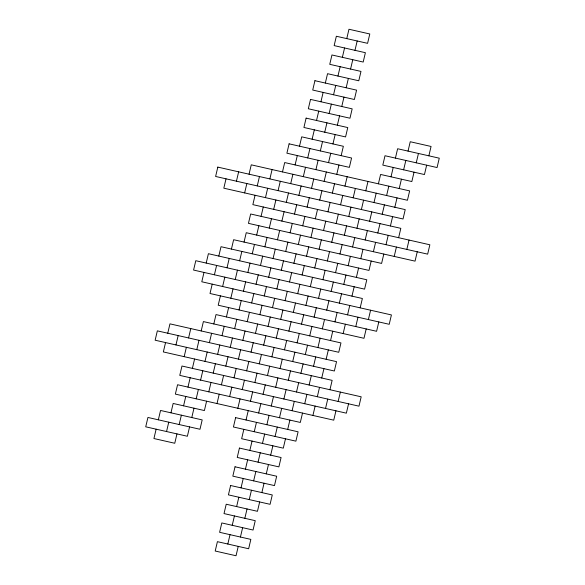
<?xml version="1.0" encoding="UTF-8"?>
<svg xmlns="http://www.w3.org/2000/svg" width="585" height="585" viewBox="0 0 585 585"><rect width="100%" height="100%" fill="white"/><g stroke="black" fill="none" stroke-linecap="round" stroke-linejoin="round"><path stroke-width="0.88" d="M165.555 342.576L163.347 351.936L361.179 396.813L358.978 406.173L181.972 366.02L179.77 375.38L346.357 413.171L348.565 403.811M167.756 333.216L169.957 323.856L336.55 361.647L334.349 371.007L157.343 330.854L155.142 340.214L332.141 380.367L329.94 389.727M156.136 429.178L153.935 438.538L174.761 443.262L176.962 433.902M158.345 419.818L160.546 410.458L202.191 419.906L199.99 429.266L147.932 417.456L145.724 426.816L187.375 436.264L189.577 426.904M175.961 344.938L178.169 335.578M166.549 431.54L168.751 422.18M170.959 412.82L173.16 403.46L204.399 410.546L206.6 401.186M184.173 356.66L186.374 347.3M188.582 337.94L190.783 328.58M203.997 272.427L201.796 281.78L389.215 324.295L391.416 314.935L193.584 270.065L195.785 260.705L362.378 298.496L360.177 307.849M206.198 263.067L208.406 253.707L364.587 289.136L366.788 279.776L221.02 246.709L218.812 256.069M226.022 178.827L223.821 188.187L400.827 228.34L398.626 237.7M179.164 424.542L181.372 415.182M183.573 405.822L185.774 396.462M187.975 387.102L190.176 377.742M192.385 368.382L194.586 359.022M196.787 349.662L198.988 340.302M201.196 330.942L203.397 321.582L338.752 352.287L340.953 342.927L216.011 314.584L213.81 323.944M212.209 284.142L210.008 293.502L376.594 331.293L378.802 321.933M214.41 274.789L216.611 265.429M236.435 181.189L238.643 171.829M191.778 417.544L193.986 408.184M196.187 398.824L198.388 389.464M200.589 380.104L202.798 370.744M204.999 361.384L207.2 352.024M209.401 342.664L211.602 333.304M220.413 295.864L218.212 305.224L363.98 338.291L366.188 328.931M222.622 286.504L224.823 277.151M227.024 267.791L229.225 258.431M231.433 249.071L233.634 239.711L368.989 270.416L371.19 261.056M244.647 192.911L246.848 183.551M249.049 174.191L251.257 164.831L407.438 200.26L409.639 190.9L284.69 162.557L282.489 171.917M208.801 391.826L211.002 382.466M213.203 373.106L215.412 363.746M217.613 354.386L219.814 345.026M222.015 335.666L224.223 326.306M226.424 316.946L228.625 307.586M230.826 298.226L233.027 288.866M235.236 279.513L237.437 270.153M239.638 260.793L241.839 251.433M244.047 242.073L246.248 232.713L381.603 263.418L383.804 254.058M255.06 195.273L252.859 204.633L429.858 244.786L427.657 254.146L250.651 213.993L248.449 223.353L415.043 261.144L417.244 251.784M257.261 185.913L259.462 176.553M217.013 403.548L219.214 394.188M221.415 384.828L223.616 375.468M225.825 366.108L228.026 356.748M230.227 347.388L232.428 338.028M234.629 328.668L236.837 319.308M239.038 309.948L241.239 300.588M243.44 291.228L245.649 281.875M247.85 272.515L250.051 263.155M252.252 253.795L254.46 244.435M256.661 235.075L258.863 225.715M261.064 216.355L263.265 206.995M265.473 197.635L267.674 188.275M269.875 178.915L272.076 169.555M229.627 396.55L231.828 387.19M234.029 377.83L236.23 368.47M238.439 359.11L240.64 349.75M242.841 340.39L245.042 331.03M247.25 321.67L249.451 312.31M251.652 302.95L253.853 293.59M256.055 284.237L258.263 274.877M260.464 265.517L262.665 256.157M264.866 246.797L267.074 237.437M269.275 228.077L271.477 218.717M273.678 209.357L275.886 199.997M278.087 190.637L280.288 181.277M237.832 408.272L240.04 398.911M242.241 389.551L244.442 380.191M246.643 370.832L248.844 361.471M251.053 352.111L253.254 342.752M255.455 333.392L257.656 324.031M259.864 314.671L262.065 305.311M264.266 295.952L266.467 286.599M268.676 277.239L270.877 267.879M273.078 258.519L275.279 249.159M277.48 239.799L279.688 230.439M281.89 221.079L284.091 211.719M286.292 202.359L288.5 192.999M290.701 183.639L292.902 174.279M295.103 164.919L297.312 155.559M299.513 146.199L301.714 136.839L343.358 146.287L341.157 155.647M243.843 429.353L241.642 438.713L283.286 448.161L285.487 438.801M246.044 419.993L248.245 410.633M250.446 401.273L252.654 391.913M254.855 382.553L257.056 373.193M259.257 363.833L261.466 354.473M263.667 345.113L265.868 335.753M268.069 326.393L270.277 317.033M272.478 307.673L274.679 298.313M276.88 288.961L279.082 279.601M281.29 270.241L283.491 260.881M285.692 251.521L287.893 242.161M290.101 232.801L292.303 223.441M294.504 214.081L296.705 204.721M298.906 195.361L301.114 186.001M303.315 176.641L305.516 167.281M307.717 157.921L309.926 148.561M312.127 139.201L314.328 129.841M316.529 120.481L318.737 111.128M320.938 101.768L323.139 92.408M325.34 83.048L327.541 73.688L358.78 80.774L360.982 71.414L329.75 64.328L331.951 54.968L363.19 62.054L365.391 52.694L334.152 45.608L336.353 36.248L367.592 43.334L369.793 33.974L348.967 29.25L346.766 38.61M227.821 544.028L230.022 534.668M232.223 525.308L234.431 515.948M236.632 506.588L238.834 497.228M241.035 487.868L243.236 478.508M245.444 469.148L247.645 459.795M249.846 450.435L252.047 441.075M254.256 431.715L256.457 422.355M258.658 412.995L260.859 403.635M263.067 394.275L265.268 384.915M267.469 375.555L269.67 366.195M271.871 356.835L274.08 347.475M276.281 338.115L278.482 328.755M280.683 319.395L282.891 310.035M285.092 300.675L287.293 291.323M289.495 281.963L291.703 272.603M293.904 263.243L296.105 253.883M298.306 244.523L300.507 235.163M302.716 225.803L304.917 216.443M307.118 207.083L309.319 197.723M311.527 188.363L313.728 179.003M315.929 169.643L318.13 160.283M320.339 150.923L322.54 141.563M324.741 132.203L326.942 122.843M329.143 113.49L331.351 104.13M333.552 94.77L335.753 85.41M337.954 76.05L340.163 66.69M342.364 57.33L344.565 47.97M238.234 546.39L236.033 555.75L215.207 551.026L217.408 541.666L248.647 548.752L250.848 539.392L219.609 532.306L221.81 522.946L253.049 530.032L255.25 520.672L224.018 513.586L226.219 504.226L257.458 511.312L259.66 501.952M240.435 537.03L242.636 527.67M244.837 518.31L247.045 508.95M249.247 499.59L251.448 490.23M253.649 480.87L255.857 471.51M258.058 462.157L260.259 452.797M262.46 443.437L264.661 434.077M266.87 424.717L269.071 415.357M271.272 405.997L273.473 396.637M275.681 387.277L277.882 377.917M280.083 368.557L282.284 359.197M284.493 349.837L286.694 340.477M288.895 331.117L291.096 321.757M293.297 312.397L295.505 303.037M297.707 293.677L299.908 284.325M302.109 274.965L304.317 265.605M306.518 256.245L308.719 246.885M310.92 237.525L313.129 228.165M315.33 218.805L317.531 209.445M319.732 200.085L321.933 190.725M324.141 181.365L326.342 172.005M328.543 162.645L330.744 153.285M332.953 143.925L335.154 134.565M337.355 125.205L339.556 115.852M341.764 106.492L343.965 97.132M346.166 87.772L348.367 78.412M350.569 69.052L352.777 59.692M354.978 50.332L357.179 40.972M261.861 492.592L264.062 483.232M266.263 473.872L268.471 464.519M270.672 455.159L272.873 445.799M275.074 436.439L277.283 427.079M279.484 417.719L281.685 408.359M283.886 398.999L286.094 389.639M288.295 380.279L290.496 370.919M292.697 361.559L294.898 352.199M297.107 342.839L299.308 333.479M301.509 324.119L303.71 314.759M305.918 305.399L308.12 296.039M310.321 286.687L312.522 277.327M314.723 267.967L316.931 258.607M319.132 249.247L321.333 239.887M323.534 230.527L325.743 221.167M327.944 211.807L330.145 202.447M332.346 193.087L334.554 183.727M336.755 174.367L338.956 165.007M287.688 429.441L289.897 420.081M292.098 410.721L294.299 401.361M296.5 392.001L298.708 382.641M300.909 373.281L303.11 363.921M305.311 354.561L307.52 345.201M309.721 335.841L311.922 326.481M314.123 317.121L316.324 307.761M318.532 298.401L320.734 289.048M322.935 279.688L325.136 270.328M327.344 260.969L329.545 251.608M331.746 242.248L333.947 232.888M336.156 223.528L338.357 214.168M340.558 204.808L342.759 195.448M344.96 186.088L347.168 176.728M302.511 413.083L300.31 422.443L175.361 394.1L177.562 384.74L333.742 420.169L335.951 410.809M304.712 403.723L306.913 394.363M309.114 385.003L311.322 375.643M313.523 366.283L315.724 356.923M317.926 347.563L320.134 338.203M322.335 328.843L324.536 319.483M326.737 310.123L328.945 300.763M331.147 291.41L333.348 282.05M335.549 272.69L337.75 263.33M339.958 253.97L342.159 244.61M344.36 235.25L346.561 225.89M348.77 216.53L350.971 207.17M353.172 197.81L355.373 188.45M312.924 415.445L315.125 406.085M317.326 396.725L319.527 387.365M321.735 378.005L323.936 368.645M326.137 359.285L328.339 349.925M330.54 340.565L332.748 331.205M334.949 321.845L337.15 312.485M339.351 303.125L341.56 293.772M343.761 284.412L345.962 275.052M348.163 265.692L350.371 256.332M352.572 246.972L354.773 237.612M356.974 228.252L359.175 218.892M361.384 209.532L363.585 200.172M365.786 190.812L367.987 181.452M325.538 408.447L327.739 399.087M343.161 333.567L345.362 324.207M347.563 314.847L349.764 305.487M351.973 296.134L354.174 286.774M356.375 277.414L358.576 268.054M360.777 258.694L362.985 249.334M365.186 239.974L367.387 230.614M369.588 221.254L371.797 211.894M373.998 202.534L376.199 193.174M378.4 183.814L380.601 174.454L411.84 181.54L414.041 172.18M338.152 401.449L340.353 392.089M355.775 326.569L357.976 317.209M373.398 251.696L375.599 242.336M377.8 232.976L380.001 223.616M382.202 214.256L384.411 204.896M386.612 195.536L388.813 186.176M391.014 176.816L393.222 167.456M395.423 158.096L397.624 148.736L439.276 158.184L437.068 167.544L385.01 155.734L382.809 165.094L424.454 174.542L426.655 165.182M368.389 319.571L370.59 310.211M386.012 244.698L388.213 235.338M390.414 225.978L392.615 216.618M394.824 207.258L397.025 197.898M399.226 188.538L401.427 179.178M403.628 169.818L405.836 160.458M408.037 151.098L410.239 141.738L431.065 146.462L428.863 155.822M394.217 256.42L396.418 247.06M416.249 162.82L418.45 153.46M406.831 249.422L409.039 240.062M217.817 167.105L215.616 176.465L403.028 218.98L405.229 209.62L217.817 167.105M289.1 143.837L286.899 153.197L349.369 167.368L351.57 158.008L289.1 143.837M235.631 417.631L233.43 426.991L295.9 441.163L298.101 431.803L235.631 417.631M306.116 118.119L303.915 127.479L345.567 136.927L347.768 127.567L306.116 118.119M310.525 99.406L308.324 108.766L349.969 118.214L352.17 108.854L310.525 99.406M314.927 80.686L312.726 90.046L354.378 99.494L356.579 90.134L314.927 80.686M230.622 485.506L228.421 494.866L270.073 504.314L272.274 494.954L230.622 485.506M235.031 466.786L232.83 476.146L274.475 485.594L276.676 476.234L235.031 466.786M239.433 448.073L237.232 457.433L278.884 466.881L281.085 457.521L239.433 448.073"/></g></svg>
